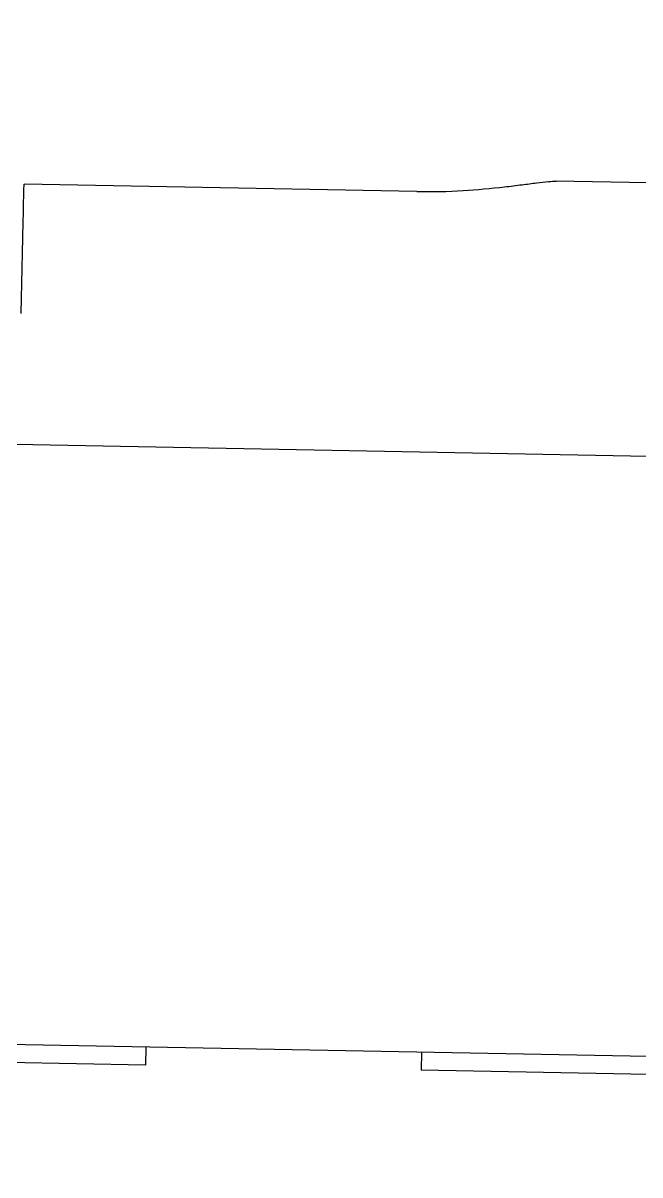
# Model space of a CAD drawing. Header units: millimetres. Extents: x 0 to 420, y 0 to 297.
# Drawn here: x 132.49 to 136.97, y 180.48 to 188.84 of the extents above; entities that cross this region are included whole.
import ezdxf

# ---------------------------------------------------------------- set-up
doc = ezdxf.new("R2010")
doc.units = ezdxf.units.MM
doc.header["$LTSCALE"] = 23.1
doc.layers.get('0').update_dxf_attribs({"linetype": 'CONTINUOUS'})
doc.layers.add('AXIS', color=7, linetype='CONTINUOUS')
doc.styles.get("Standard").update_dxf_attribs({"font": 'txt', "width": 0.85})
doc.dimstyles.get("Standard").update_dxf_attribs({"dimtxt": 3.5, "dimasz": 3.5, "dimexe": 1.5, "dimexo": 1, "dimtad": 1, "dimtxsty": 'STANDARD', "dimcen": 0.09, "dimadec": 0, "dimazin": 0, "dimtol": 1, "dimtp": 0.01, "dimtm": 0.01, "dimtfac": 1, "dimtofl": 0, "dimtmove": 0, "dimatfit": 3, "dimfxl": 1, "dimtolj": 1, "dimarcsym": 0})

msp = doc.modelspace()

# ---------------------------------------------------------------- linework, layer by layer
at = {"color": 7, "linetype": 'CONTINUOUS'}
for p, q in [((135.3509, 187.6135), (132.5015, 187.668)), ((137.9606, 185.6734), (129.6121, 185.8331)), ((142.1299, 181.2423), (132.3817, 181.4287)), ((133.384, 181.4096), (133.3815, 181.2789)), ((133.3848, 181.4043), (133.3815, 181.2789)), ((135.3837, 181.3713), (135.3811, 181.2406)), ((133.3815, 181.2789), (132.3817, 181.298)), ((138.8805, 181.1737), (135.3811, 181.2406))]:
    msp.add_line(p, q, dxfattribs=at)
for points, knots in [([(132.4808, 186.7283), (132.4848, 186.9238), (132.4915, 187.237), (132.4984, 187.5503), (132.5015, 187.668)], [0, 0, 0, 0, 0.624039, 1, 1, 1, 1]), ([(135.3509, 187.6135), (135.4632, 187.6114), (135.676, 187.616), (135.9301, 187.6398), (136.1074, 187.6619), (136.2131, 187.6758), (136.2966, 187.6855), (136.3448, 187.689), (136.3647, 187.6886)], [0, 0, 0, 0, 0.331078, 0.62688, 0.752111, 0.857898, 0.94134, 1, 1, 1, 1])]:
    msp.add_open_spline(points, degree=3, knots=knots, dxfattribs=at)
at = {"layer": 'AXIS', "color": 7, "linetype": 'CONTINUOUS'}
msp.add_line((137.7715, 187.6617), (136.3599, 187.6887), dxfattribs=at)

# ---------------------------------------------------------------- leaders
at = {"color": 2, "linetype": 'CONTINUOUS'}
for points in [[(165.6892, 189.0872), (120.6186, 160.9861), (114.6186, 160.9861)], [(164.3445, 184.6403), (116.318, 151.0489), (110.318, 151.0489)], [(163.3725, 179.3951), (111.235, 141.8885), (105.235, 141.8885)]]:
    msp.add_leader(points, dimstyle='STANDARD', override={"dimtad": 0, "dimldrblk": 'DOT'}, dxfattribs=at)

doc.saveas('drawing.dxf')
